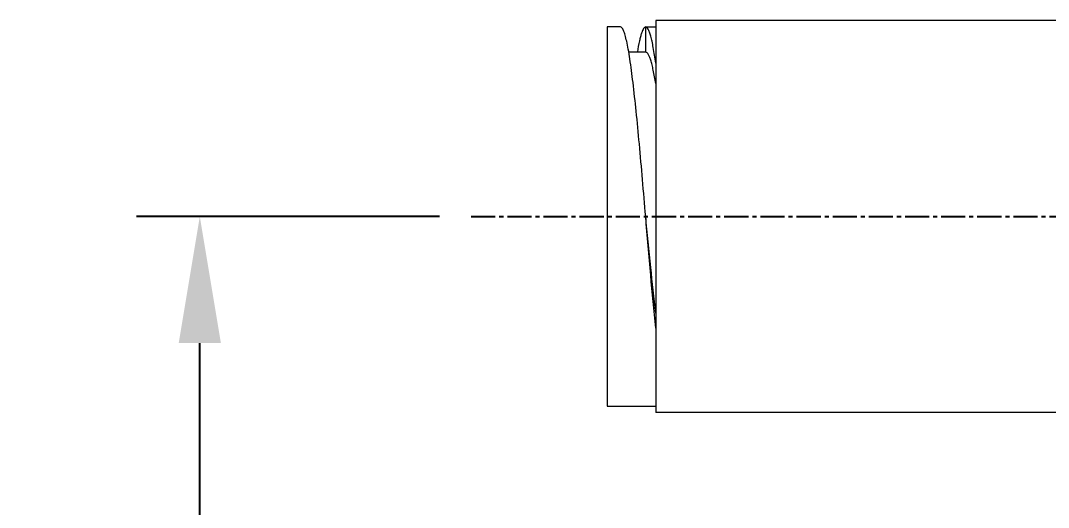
# Model space of a CAD drawing. Header units: millimetres. Extents: x 1433 to 2026, y -1135 to -715.
# Drawn here: x 1756.33 to 1796.95, y -969.36 to -950.11 of the extents above; entities that cross this region are included whole.
import ezdxf

# ---------------------------------------------------------------- set-up
doc = ezdxf.new("R2010")
doc.units = ezdxf.units.MM
doc.header["$LTSCALE"] = 0.1
doc.linetypes.add('CENTER2', pattern=[28.575, 19.05, -3.175, 3.175, -3.175])
doc.linetypes.add('CENTERX2', pattern=[101.6, 63.5, -12.7, 12.7, -12.7])
doc.layers.get('0').update_dxf_attribs({"lineweight": 13})
doc.layers.add('CENTER', color=1, linetype='CENTERX2')
doc.layers.add('DIM', color=3, linetype='Continuous', lineweight=9)
doc.styles.get("Standard").update_dxf_attribs({"font": 'arial.ttf'})
doc.dimstyles.new('ISO-25', dxfattribs={"dimtxt": 2.5, "dimasz": 2.5, "dimexe": 1.25, "dimexo": 0.625, "dimtad": 1, "dimtxsty": 'Standard', "dimcen": 2.5, "dimadec": 0, "dimazin": 0, "dimtfac": 1, "dimtmove": 0, "dimatfit": 3, "dimfxl": 0, "dimarcsym": 0})

# ---------------------------------------------------------------- blocks, each defined once
blk = doc.blocks.new('*D17')
at = {"layer": 'Defpoints', "color": 0}
for p in [(1763.411, -957.856), (1774.137, -957.856), (1801.28, -1018.885)]:
    blk.add_point(p, dxfattribs=at)
at = {"layer": 'DIM', "color": 0, "lineweight": -2}
for p, q in [((1772.887, -957.856), (1760.911, -957.856)), ((1763.411, -1013.885), (1763.411, -962.856)), ((1800.03, -1018.885), (1760.911, -1018.885))]:
    blk.add_line(p, q, dxfattribs=at)
at = {"layer": 'DIM', "color": 0}
for points in [[(1762.578, -962.856), (1764.245, -962.856), (1763.411, -957.856)], [(1762.578, -1013.885), (1764.245, -1013.885), (1763.411, -1018.885)]]:
    blk.add_solid(points, dxfattribs=at)
at = {"layer": 'DIM', "color": 0, "insert": (1759.608, -988.37), "char_height": 5, "attachment_point": 5, "rotation": 90}
blk.add_mtext('61', dxfattribs=at)

msp = doc.modelspace()

# ---------------------------------------------------------------- linework, layer by layer
at = {"color": 7, "linetype": 'Continuous'}
for p, q in [((1781.433, -950.106), (1781.433, -965.606)), ((1797.933, -950.106), (1781.433, -950.106)), ((1780.032, -950.357), (1779.514, -950.357)), ((1779.514, -950.357), (1779.514, -965.356)), ((1781.033, -951.356), (1781.033, -950.356)), ((1781.033, -950.356), (1781.433, -950.356)), ((1781.032, -951.356), (1780.364, -951.356)), ((1779.514, -965.356), (1781.433, -965.356)), ((1797.933, -965.606), (1781.433, -965.606))]:
    msp.add_line(p, q, dxfattribs=at)
for points, knots in [([(1781.033, -957.856), (1780.991, -957.368), (1780.91, -956.411), (1780.787, -955.022), (1780.665, -953.741), (1780.544, -952.619), (1780.438, -951.803), (1780.35, -951.261), (1780.289, -950.947), (1780.228, -950.699), (1780.176, -950.536), (1780.13, -950.441), (1780.095, -950.386), (1780.056, -950.356), (1780.032, -950.357)], [0, 0, 0, 0, 0.192884, 0.378395, 0.549502, 0.699644, 0.823242, 0.873605, 0.915688, 0.949244, 0.974158, 0.983381, 0.990557, 1, 1, 1, 1]), ([(1781.033, -950.356), (1780.998, -950.357), (1780.947, -950.416), (1780.904, -950.504), (1780.863, -950.615), (1780.823, -950.754), (1780.764, -950.998), (1780.727, -951.197), (1780.703, -951.339)], [0, 0, 0, 0, 0.097739, 0.181013, 0.290848, 0.427833, 0.591988, 1, 1, 1, 1]), ([(1781.432, -951.789), (1781.403, -951.583), (1781.358, -951.295), (1781.287, -950.94), (1781.238, -950.737), (1781.19, -950.576), (1781.141, -950.459), (1781.095, -950.383), (1781.051, -950.356), (1781.033, -950.356)], [0, 0, 0, 0, 0.410478, 0.576301, 0.71459, 0.824915, 0.907431, 0.963673, 1, 1, 1, 1]), ([(1781.433, -952.598), (1781.403, -952.419), (1781.358, -952.169), (1781.287, -951.862), (1781.238, -951.686), (1781.188, -951.545), (1781.137, -951.433), (1781.075, -951.356), (1781.032, -951.356)], [0, 0, 0, 0, 0.407331, 0.57205, 0.709723, 0.820165, 0.903912, 1, 1, 1, 1]), ([(1781.433, -962.264), (1781.359, -961.568), (1781.223, -960.099), (1781.098, -958.629), (1781.033, -957.856)], [0, 0, 0, 0, 0.474498, 1, 1, 1, 1]), ([(1781.433, -961.677), (1781.36, -961.074), (1781.223, -959.8), (1781.098, -958.526), (1781.033, -957.856)], [0, 0, 0, 0, 0.474539, 1, 1, 1, 1])]:
    msp.add_open_spline(points, degree=3, knots=knots, dxfattribs=at)
at = {"layer": 'CENTER', "color": 1, "linetype": 'CENTER2', "ltscale": 0.5}
msp.add_line((1774.137, -957.856), (1847.389, -957.856), dxfattribs=at)

# ---------------------------------------------------------------- dimensions: what is measured, and where the dimension line sits
at = {"layer": 'DIM'}
dim = msp.add_linear_dim(base=(1763.411, -957.856), p1=(1801.28, -1018.885), p2=(1774.137, -957.856), angle=90, dimstyle='ISO-25', override={"dimscale": 2, "dimdec": 1, "dimtdec": 1, "dimfxl": 1.25}, dxfattribs=at)
dim.commit()
dim.dimension.update_dxf_attribs({"geometry": '*D17', "text_midpoint": (1759.608, -988.37)})

doc.saveas('drawing.dxf')
